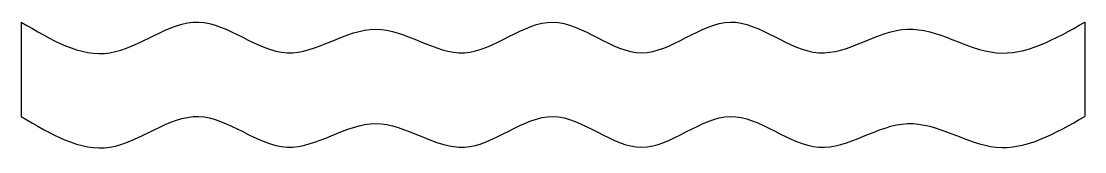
# Model space of a CAD drawing. Header units: millimetres. Extents: x 1025 to 1115, y 1431.4 to 1442.5.
import ezdxf

# ---------------------------------------------------------------- set-up
doc = ezdxf.new("R2010")
doc.units = ezdxf.units.MM

msp = doc.modelspace()

# ---------------------------------------------------------------- linework, layer by layer
for p, q in [((1024.967, 1442.385), (1024.967, 1434.385)), ((1114.967, 1442.385), (1114.967, 1434.385))]:
    msp.add_line(p, q)
for points in [[(1024.967, 1442.385), (1027.466, 1440.889), (1032.464, 1437.897), (1039.979, 1444.736), (1047.366, 1437.522), (1054.967, 1443.903), (1062.568, 1437.479), (1069.956, 1444.916), (1077.467, 1437.222), (1084.979, 1444.905), (1092.366, 1437.523), (1099.968, 1443.74), (1107.565, 1438.137), (1112.481, 1440.958), (1114.967, 1442.385)], [(1024.967, 1434.385), (1027.466, 1432.889), (1032.464, 1429.897), (1039.979, 1436.736), (1047.366, 1429.522), (1054.967, 1435.903), (1062.568, 1429.479), (1069.956, 1436.916), (1077.467, 1429.222), (1084.979, 1436.905), (1092.366, 1429.523), (1099.968, 1435.74), (1107.565, 1430.137), (1112.481, 1432.958), (1114.967, 1434.385)]]:
    msp.add_open_spline(points, degree=3, knots=[0, 0, 0, 0, 7.937884, 15.875768, 23.813652, 31.575739, 39.337826, 47.27571, 55.213594, 63.151478, 71.089362, 78.851449, 86.613536, 94.55142, 94.55142, 94.55142, 94.55142])

doc.saveas('drawing.dxf')
